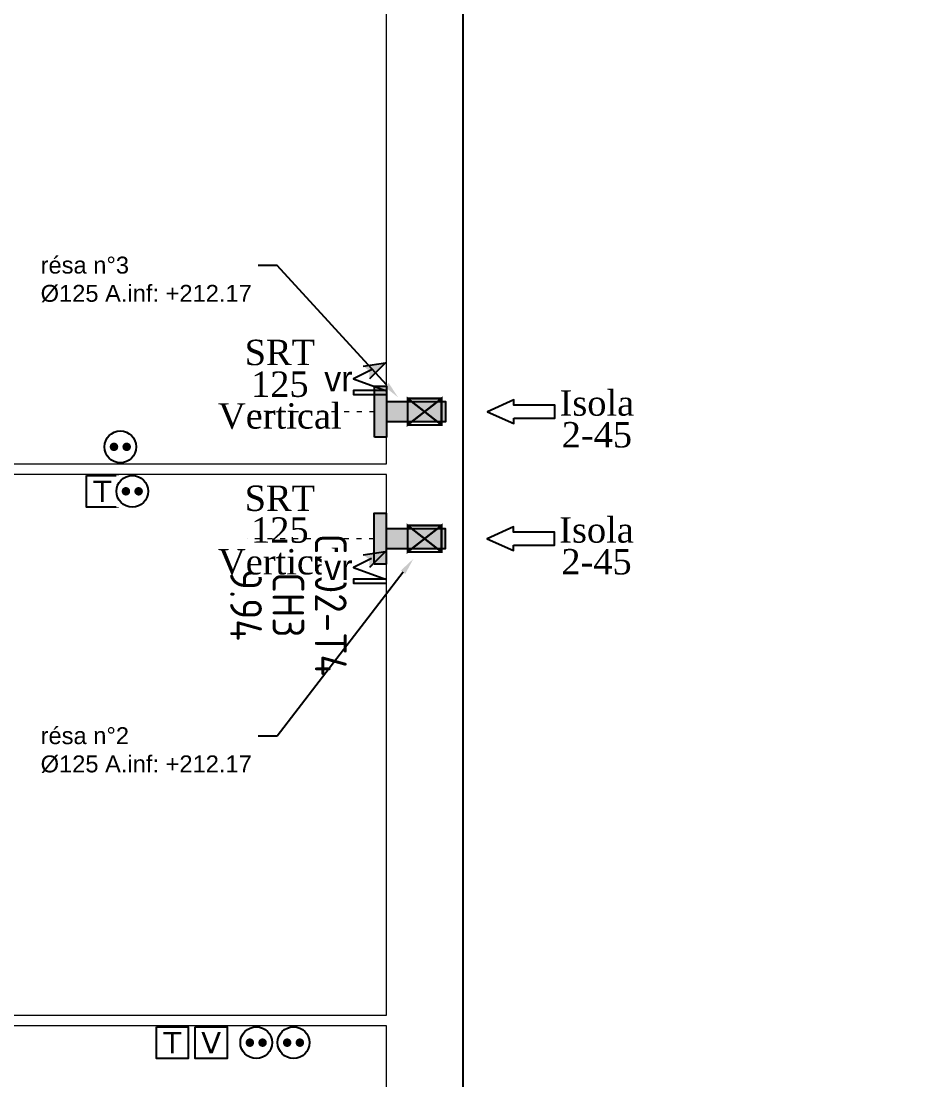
# Model space of a CAD drawing. Header units: millimetres. Extents: x 449410 to 506007, y -379864 to -318775.
# Drawn here: x 474538 to 478828, y -361281 to -356278 of the extents above; entities that cross this region are included whole.
import ezdxf
from ezdxf import colors
from ezdxf.entities.mleader import LeaderData, LeaderLine
from ezdxf.math import Vec2, Vec3

# ---------------------------------------------------------------- set-up
doc = ezdxf.new("R2010")
doc.units = ezdxf.units.MM
doc.set_wipeout_variables(frame=1)
doc.linetypes.add('ACAD_ISO03W100', pattern=[30, 12, -18])
doc.layers.add('_GAZELEC-RESERVATION', color=1, linetype='Continuous', lineweight=18)
doc.layers.add('_GAZELEC-RESERVATION 2', color=132, linetype='Continuous', lineweight=18)
for name, color, linetype in [('prlm-ELEC-CFA', 181, 'Continuous'), ('prlm-ELEC-CFO', 201, 'Continuous'), ('prlm-MOD-PB', 123, 'Continuous'), ('prlm-VMC', 93, 'Continuous')]:
    doc.layers.add(name, color=color, linetype=linetype)
doc.layers.add('prlm-xpoly', color=7, linetype='Continuous', plot=False)
doc.layers.add('prlm-ZEROPLOT', color=254, linetype='Continuous', plot=False)
doc.styles.add('prlm-elec-cfo', font='comic.ttf', dxfattribs={"height": 12})
doc.styles.add('prlm-vmc', font='pala.ttf', dxfattribs={"height": 14})
doc.styles.add('prlm-xpoly', font='isocp.shx', dxfattribs={"height": 15})
doc.styles.get("Standard").update_dxf_attribs({"font": 'arial.ttf'})

# ---------------------------------------------------------------- blocks, each defined once
blk = doc.blocks.new('xi.EA-Ma')
at = {"layer": 'prlm-MOD-PB'}
blk.add_hatch(color=0, dxfattribs=at).paths.add_polyline_path([(-4.65, 0), (-4.65, -28), (4.65, -28), (4.65, 0)])
at = {"layer": 'prlm-VMC', "linetype": 'ByBlock'}
blk.add_hatch(color=0, dxfattribs=at).paths.add_polyline_path([(-12, 5.6), (12, 5.6), (12, 0), (-12, 0)])
at = {"layer": 'prlm-MOD-PB', "color": 0, "linetype": 'ByBlock', "lineweight": -2, "flags": 128}
blk.add_lwpolyline([(-4.65, 0), (-4.65, -28), (4.65, -28), (4.65, 0)], close=True, dxfattribs=at)
at = {"layer": 'prlm-VMC', "color": 0, "linetype": 'ByBlock', "flags": 128}
for points in [[(-12, 5.6), (12, 5.6), (12, 0), (-12, 0)], [(-3.09, -60.19), (-3.09, -79.51), (3.09, -79.51), (3.09, -60.19), (5.59, -60.19), (0, -47.69), (-5.59, -60.19)]]:
    blk.add_lwpolyline(points, close=True, dxfattribs=at)
at = {"layer": 'prlm-ZEROPLOT', "color": 250, "linetype": 'ACAD_ISO03W100', "lineweight": 0, "ltscale": 0.2}
blk.add_lwpolyline([(0, 5.6), (0, 65.6)], dxfattribs=at)
blk = doc.blocks.new('xi.TEL')
at = {"layer": 'prlm-ELEC-CFA', "color": 0, "linetype": 'ByBlock', "lineweight": -2, "flags": 128}
blk.add_lwpolyline([(-7.5, 7.5), (7.5, 7.5), (7.5, -7.5), (-7.5, -7.5)], close=True, dxfattribs=at)
at = {"layer": 'prlm-ELEC-CFA', "color": 0, "linetype": 'ByBlock', "insert": (0, 0), "char_height": 10, "width": 11.36, "attachment_point": 5}
blk.add_mtext('{\\fVerdana|b0|i0|c0|p34;T}', dxfattribs=at)
blk = doc.blocks.new('xi.TV')
at = {"layer": 'prlm-ELEC-CFA', "color": 0, "linetype": 'ByBlock', "lineweight": -2, "flags": 128}
blk.add_lwpolyline([(-7.5, 7.5), (7.5, 7.5), (7.5, -7.5), (-7.5, -7.5)], close=True, dxfattribs=at)
at = {"layer": 'prlm-ELEC-CFA', "color": 0, "linetype": 'ByBlock', "insert": (0, 0), "char_height": 10, "width": 11.36, "attachment_point": 5}
blk.add_mtext('{\\fVerdana|b0|i0|c0|p34;V}', dxfattribs=at)
blk = doc.blocks.new('xi.PC')
at = {"color": 0, "lineweight": 5}
blk.add_wipeout([(-7.5, -7.5), (7.5, -7.5), (7.5, 7.5), (-7.5, 7.5)], dxfattribs=at).dxf.layer = 'prlm-ELEC-CFO'
at = {"layer": 'prlm-ELEC-CFO', "color": 0, "linetype": 'ByBlock', "lineweight": 5, "const_width": 2}
for points in [[(-4, 0, 1), (-2, 0, 1)], [(2, 0, 1), (4, 0, 1)]]:
    blk.add_lwpolyline(points, format="xyb", close=True, dxfattribs=at)
at = {"layer": 'prlm-ELEC-CFO', "color": 0, "linetype": 'ByBlock', "lineweight": -2}
blk.add_circle((0, 0), 7.5, dxfattribs=at)
blk = doc.blocks.new('xi.VR')
at = {"layer": 'prlm-ELEC-CFO', "lineweight": 5}
blk.add_hatch(color=0, dxfattribs=at).paths.add_polyline_path([(-3, 6), (-0.1, 3.7), (0, 0), (7.5, 7.5)])
at = {"layer": 'prlm-ELEC-CFO', "color": 0}
for points in [[(-3, 6), (7.5, 7.5), (0, 0)], [(0.95, 4.23), (-7.5, 0), (7.5, -5.5), (-7.5, -5.5), (-7.5, -7.5), (7.5, -7.5)]]:
    blk.add_lwpolyline(points, dxfattribs=at)

msp = doc.modelspace()

# ---------------------------------------------------------------- linework, layer by layer
at = {"layer": '_GAZELEC-RESERVATION 2', "const_width": 10}
for points in [[(476522.737, -358123.73), (476522.737, -358061.23), (476362.733, -358061.24), (476362.733, -358186.24), (476522.741, -358186.23), (476522.741, -358061.23), (476362.741, -358186.24), (476362.733, -358061.24), (476522.741, -358186.23)], [(476522.737, -358723.778), (476522.737, -358661.278), (476362.733, -358661.288), (476362.733, -358786.288), (476522.741, -358786.278), (476522.741, -358661.278), (476362.741, -358786.288), (476362.733, -358661.288), (476522.741, -358786.278)]]:
    msp.add_lwpolyline(points, dxfattribs=at)
at = {"layer": 'prlm-xpoly', "lineweight": 0}
for points in [[(476262.8, -358369.876), (476262.8, -355869.876), (474788.827, -355869.877), (474789.379, -355191.831), (473365.949, -355191.87), (473365.967, -355869.876), (472115.902, -355869.876), (472115.902, -356819.866), (472785.876, -356819.866), (472785.876, -358369.813)], [(472265.902, -359272.68), (472935.902, -359272.683), (472935.902, -359322.683), (472785.902, -359322.683), (472785.902, -360044.764), (472115.902, -360044.764), (472115.901, -360975.14), (476262.799, -360975.14), (476262.8, -358419.876), (472265.902, -358419.875)], [(469527.999, -364904.864), (476262.799, -364904.864), (476262.799, -361025.14), (472065.901, -361025.14), (472065.902, -359994.764), (472735.902, -359994.764), (472735.902, -359322.683), (472065.902, -359322.683), (472065.902, -359090.268), (469498.365, -359090.285), (469498.377, -361560.615), (470127.85, -361560.615), (470127.85, -362524.948), (469527.999, -362524.948)]]:
    msp.add_lwpolyline(points, close=True, dxfattribs=at)

# ---------------------------------------------------------------- block references
at = {"layer": 'prlm-ELEC-CFA', "xscale": 10, "yscale": 10, "zscale": 10}
for name, p in [('xi.TEL', (474920.697, -358499.876)), ('xi.TEL', (475251.313, -361105.14)), ('xi.TV', (475434.797, -361105.14))]:
    msp.add_blockref(name, p, dxfattribs=at)

# ---------------------------------------------------------------- texts
at = {"layer": 'prlm-VMC', "linetype": 'ByBlock', "lineweight": -2, "char_height": 120, "width": 236.73962, "attachment_point": 2, "line_spacing_factor": 0.75, "style": 'prlm-vmc', "bg_fill": 3, "box_fill_scale": 1.1, "bg_fill_color": 256, "bg_fill_transparency": 0}
for insert in [(477256.258, -358022.495), (477254.579, -358622.495)]:
    msp.add_mtext('Isola\\P2-45', dxfattribs=dict(at, insert=insert))
at = {"layer": 'prlm-xpoly', "lineweight": 20, "insert": (475799.452, -359036.451), "char_height": 150, "attachment_point": 5, "rotation": 269.999993, "line_spacing_factor": 0.8, "style": 'prlm-xpoly'}
msp.add_mtext('C202-T4\\PCH3\\P9.94', dxfattribs=at)

# ---------------------------------------------------------------- leaders
at = {"layer": '_GAZELEC-RESERVATION', "color": 6}
ml = msp.add_multileader_mtext('Standard', dxfattribs=at)
ml.set_content('résa n°35\\P300x500 en dalle haute', color=6)
ml.set_leader_properties()
ml.build(insert=Vec2(0, 0))
ml.multileader.update_dxf_attribs({"has_text_frame": 1, "arrow_head_size": 80, "scale": 20})
ctx = ml.context
ctx.base_point, ctx.scale, ctx.char_height, ctx.arrow_head_size, ctx.landing_gap_size, ctx.plane_origin = Vec3(468022.254, -356410.742), 20, 80, 80, 40, Vec3(462471.016, -356212.365)
notes = []
notes.append((ctx, [(0, (1, 1, 0), (469344.841, -356410.742), (-1, 0), 89.845, [(0, [(470125.28, -355105.208)], 0, [])])]))
ctx.mtext.insert, ctx.mtext.width, ctx.mtext.flow_direction = Vec3(468062.254, -356370.033), 1568.85041, 5
ml = msp.add_multileader_mtext('Standard', dxfattribs=at)
ml.set_content('résa n°36\\P300x400 en dalle haute', color=6)
ml.set_leader_properties()
ml.build(insert=Vec2(0, 0))
ml.multileader.update_dxf_attribs({"has_text_frame": 1, "arrow_head_size": 80, "scale": 20})
ctx = ml.context
ctx.base_point, ctx.scale, ctx.char_height, ctx.arrow_head_size, ctx.landing_gap_size, ctx.plane_origin = Vec3(463891.151, -359564.41), 20, 80, 80, 40, Vec3(458339.913, -359366.032)
notes.append((ctx, [(0, (1, 1, 0), (465213.738, -359564.41), (-1, 0), 89.845, [(0, [(466058.505, -360282.815)], 0, [])])]))
ctx.mtext.insert, ctx.mtext.width, ctx.mtext.flow_direction = Vec3(463931.151, -359523.7), 1568.85041, 5
for ctx, leaders in notes:
    for number, flags, end, landing, length, lines in leaders:
        leader = LeaderData()
        leader.index, (leader.has_last_leader_line, leader.has_dogleg_vector, leader.attachment_direction) = number, flags
        leader.last_leader_point, leader.dogleg_vector, leader.dogleg_length = Vec3(end), Vec3(landing), length
        for number, points, colour, breaks in lines:
            line = LeaderLine()
            line.index, line.vertices, line.color, line.breaks = number, Vec3.list(points), colors.encode_raw_color(colour), breaks
            leader.lines.append(line)
        ctx.leaders.append(leader)

# ---------------------------------------------------------------- next in the draw order: texts
at = {"layer": 'prlm-VMC', "char_height": 120, "width": 236.73962, "attachment_point": 2, "line_spacing_factor": 0.75, "style": 'prlm-vmc', "bg_fill": 3, "box_fill_scale": 1.1, "bg_fill_color": 256, "bg_fill_transparency": 0}
for insert in [(475759.253, -357783.582), (475759.253, -358472.588)]:
    msp.add_mtext('SRT 125\\PVertical', dxfattribs=dict(at, insert=insert))

# ---------------------------------------------------------------- next in the draw order: linework, layer by layer
at = {"layer": 'prlm-ZEROPLOT'}
msp.add_lwpolyline([(460622.804, -321132.114), (469529.28, -321132.115), (469529.28, -324328.59), (476622.905, -324327.426), (476622.9, -365260.426), (469152.798, -365260.426), (469147.999, -363470.344), (460622.798, -363470.343)], close=True, dxfattribs=at)

# ---------------------------------------------------------------- next in the draw order: block references
at = {"layer": 'prlm-VMC', "xscale": 10, "yscale": 10, "zscale": 10, "rotation": 89.99999333235499}
for p in [(476262.804, -358123.778), (476261.125, -358723.778)]:
    msp.add_blockref('xi.EA-Ma', p, dxfattribs=at)

# ---------------------------------------------------------------- next in the draw order: block references
at = {"layer": 'prlm-ELEC-CFO', "xscale": 10, "yscale": 10, "zscale": 10}
for p in [(475005.974, -358289.853), (475062.372, -358499.876), (475647.638, -361105.14), (475823.782, -361105.14)]:
    msp.add_blockref('xi.PC', p, dxfattribs=at)

# ---------------------------------------------------------------- next in the draw order: texts
at = {"layer": 'prlm-ELEC-CFO', "lineweight": 20, "char_height": 120, "attachment_point": 5, "line_spacing_factor": 0.8, "style": 'prlm-elec-cfo', "bg_fill": 3, "box_fill_scale": 1.1, "bg_fill_color": 256, "bg_fill_transparency": 0}
for insert in [(476035.624, -357968.008), (476035.624, -358859.399)]:
    msp.add_mtext('vr', dxfattribs=dict(at, insert=insert))

# ---------------------------------------------------------------- next in the draw order: block references
at = {"layer": 'prlm-ELEC-CFO', "xscale": 10, "yscale": 10, "zscale": 10}
for p in [(476182.8, -357968.008), (476182.8, -358859.399)]:
    msp.add_blockref('xi.VR', p, dxfattribs=at)

# ---------------------------------------------------------------- next in the draw order: leaders
at = {"layer": '_GAZELEC-RESERVATION', "color": 6}
ml = msp.add_multileader_mtext('Standard', dxfattribs=at)
ml.set_content('résa n°3\\P%%C125 A.inf: +212.17', color=6)
ml.set_leader_properties()
ml.build(insert=Vec2(0, 0))
ml.multileader.update_dxf_attribs({"has_text_frame": 1, "arrow_head_size": 80, "scale": 20})
ctx = ml.context
ctx.base_point, ctx.scale, ctx.char_height, ctx.arrow_head_size, ctx.landing_gap_size, ctx.plane_origin = Vec3(474589.554, -357432.642), 20, 80, 80, 40, Vec3(468882.136, -357234.265)
notes = []
notes.append((ctx, [(0, (1, 1, 0), (475747.066, -357432.642), (-1, 0), 89.845, [(0, [(476317.149, -358055.371)], 0, [])])]))
ctx.mtext.insert, ctx.mtext.width, ctx.mtext.flow_direction = Vec3(474629.554, -357391.032), 1568.85041, 5
ml = msp.add_multileader_mtext('Standard', dxfattribs=at)
ml.set_content('résa n°37\\P200x200 en dalle haute', color=6)
ml.set_leader_properties()
ml.build(insert=Vec2(0, 0))
ml.multileader.update_dxf_attribs({"has_text_frame": 1, "arrow_head_size": 80, "scale": 20})
ctx = ml.context
ctx.base_point, ctx.scale, ctx.char_height, ctx.arrow_head_size, ctx.landing_gap_size, ctx.plane_origin = Vec3(467466.796, -358899.662), 20, 80, 80, 40, Vec3(461916.977, -358701.285)
notes.append((ctx, [(0, (1, 1, 0), (468790.802, -358899.662), (-1, 0), 89.845, [(0, [(469558.756, -358760.206)], 0, [])])]))
ctx.mtext.insert, ctx.mtext.width, ctx.mtext.flow_direction = Vec3(467506.796, -358858.98), 1568.85041, 5
ml = msp.add_multileader_mtext('Standard', dxfattribs=at)
ml.set_content('résa n°2\\P%%C125 A.inf: +212.17', color=6)
ml.set_leader_properties()
ml.build(insert=Vec2(0, 0))
ml.multileader.update_dxf_attribs({"has_text_frame": 1, "arrow_head_size": 80, "scale": 20})
ctx = ml.context
ctx.base_point, ctx.scale, ctx.char_height, ctx.arrow_head_size, ctx.landing_gap_size, ctx.plane_origin = Vec3(474589.554, -359656.134), 20, 80, 80, 40, Vec3(468882.136, -359457.756)
notes.append((ctx, [(0, (1, 1, 0), (475747.066, -359656.134), (-1, 0), 89.845, [(0, [(476389.877, -358818.625)], 0, [])])]))
ctx.mtext.insert, ctx.mtext.width, ctx.mtext.flow_direction = Vec3(474629.554, -359614.524), 1568.85041, 5
ml = msp.add_multileader_mtext('Standard', dxfattribs=at)
ml.set_content('résa n°38\\P300x400 en dalle haute', color=6)
ml.set_leader_properties()
ml.build(insert=Vec2(0, 0))
ml.multileader.update_dxf_attribs({"has_text_frame": 1, "arrow_head_size": 80, "scale": 20})
ctx = ml.context
ctx.base_point, ctx.scale, ctx.char_height, ctx.arrow_head_size, ctx.landing_gap_size, ctx.plane_origin = Vec3(467468.237, -359259.911), 20, 80, 80, 40, Vec3(461916.999, -359061.534)
notes.append((ctx, [(0, (1, 1, 0), (468790.824, -359259.911), (-1, 0), 89.845, [(0, [(470034.672, -358859.626)], 0, [])])]))
ctx.mtext.insert, ctx.mtext.width, ctx.mtext.flow_direction = Vec3(467508.237, -359219.202), 1568.85041, 5
for ctx, leaders in notes:
    for number, flags, end, landing, length, lines in leaders:
        leader = LeaderData()
        leader.index, (leader.has_last_leader_line, leader.has_dogleg_vector, leader.attachment_direction) = number, flags
        leader.last_leader_point, leader.dogleg_vector, leader.dogleg_length = Vec3(end), Vec3(landing), length
        for number, points, colour, breaks in lines:
            line = LeaderLine()
            line.index, line.vertices, line.color, line.breaks = number, Vec3.list(points), colors.encode_raw_color(colour), breaks
            leader.lines.append(line)
        ctx.leaders.append(leader)

doc.saveas('drawing.dxf')
